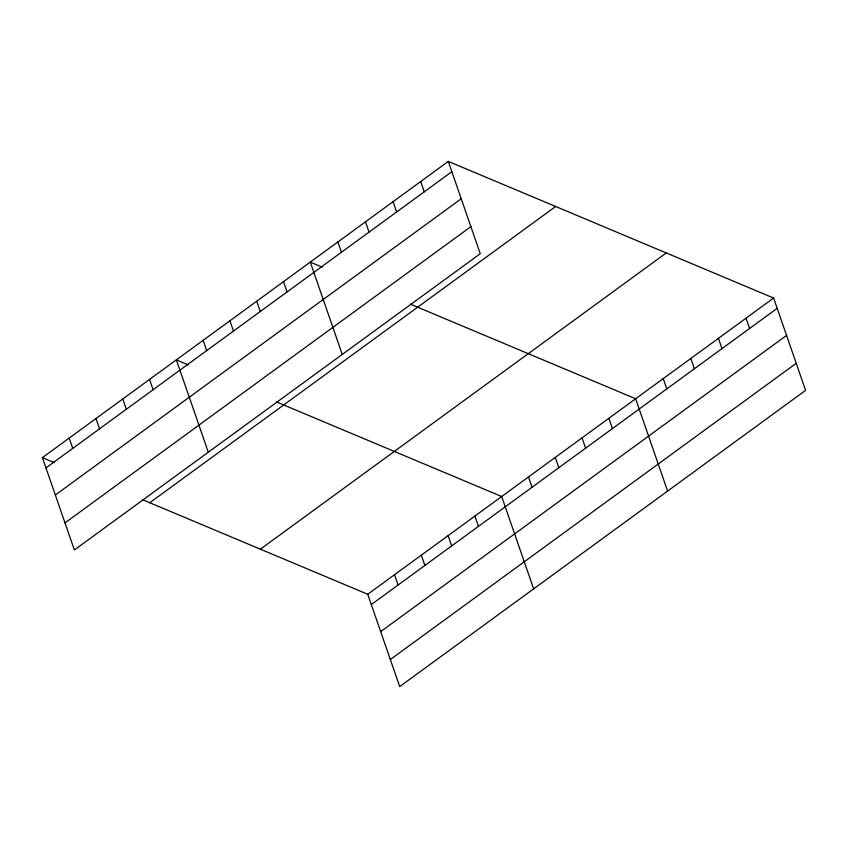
<?xml version="1.0" encoding="UTF-8"?>
<svg xmlns="http://www.w3.org/2000/svg" width="848" height="848" viewBox="0 0 848 848"><rect width="100%" height="100%" fill="white"/><g stroke="black" fill="none" stroke-linecap="round" stroke-linejoin="round"><path stroke-width="1.27" d="M448.285 161.396L480.254 253.722L74.37 549.96L42.4 457.634L448.285 161.396L773.63 298.04L805.6 390.366L399.715 686.604L367.746 594.278L142.602 499.726M45.962 467.926L451.846 171.688M55.343 494.999L461.227 198.761M64.999 522.887L470.884 226.649M149.767 502.726L555.652 206.488M260.378 549.186L666.263 252.948M367.746 594.278L773.63 298.04M371.307 604.571L777.192 308.333M380.678 631.643L786.573 335.405M390.334 659.532L796.23 363.294M322.219 267.131L310.283 262.117L342.253 354.443M410.496 304.199L635.629 398.761L667.599 491.087M188.267 364.884L176.342 359.881L208.311 452.196M276.543 401.963L501.687 496.525L533.657 588.841M42.4 457.634L54.325 462.648M746.028 318.18L749.59 328.473M718.426 338.331L721.998 348.623M690.834 358.471L694.395 368.763M663.231 378.621L666.793 388.914M608.843 418.318L612.404 428.611M582.046 437.865L585.618 448.157M555.26 457.422L558.832 467.714M528.474 476.968L532.035 487.261M420.682 181.536L424.254 191.828M393.09 201.686L396.652 211.979M474.901 516.072L478.463 526.364M365.488 221.826L369.05 232.119M448.104 535.629L451.677 545.921M337.886 241.977L341.447 252.269M421.318 555.175L424.88 565.468M394.532 574.732L398.094 585.025M283.497 281.674L287.059 291.966M256.711 301.22L260.272 311.513M229.925 320.777L233.486 331.07M203.128 340.324L206.7 350.616M149.555 379.427L153.117 389.72M122.769 398.984L126.331 409.277M95.972 418.53L99.545 428.823M69.186 438.087L72.748 448.38"/></g></svg>
